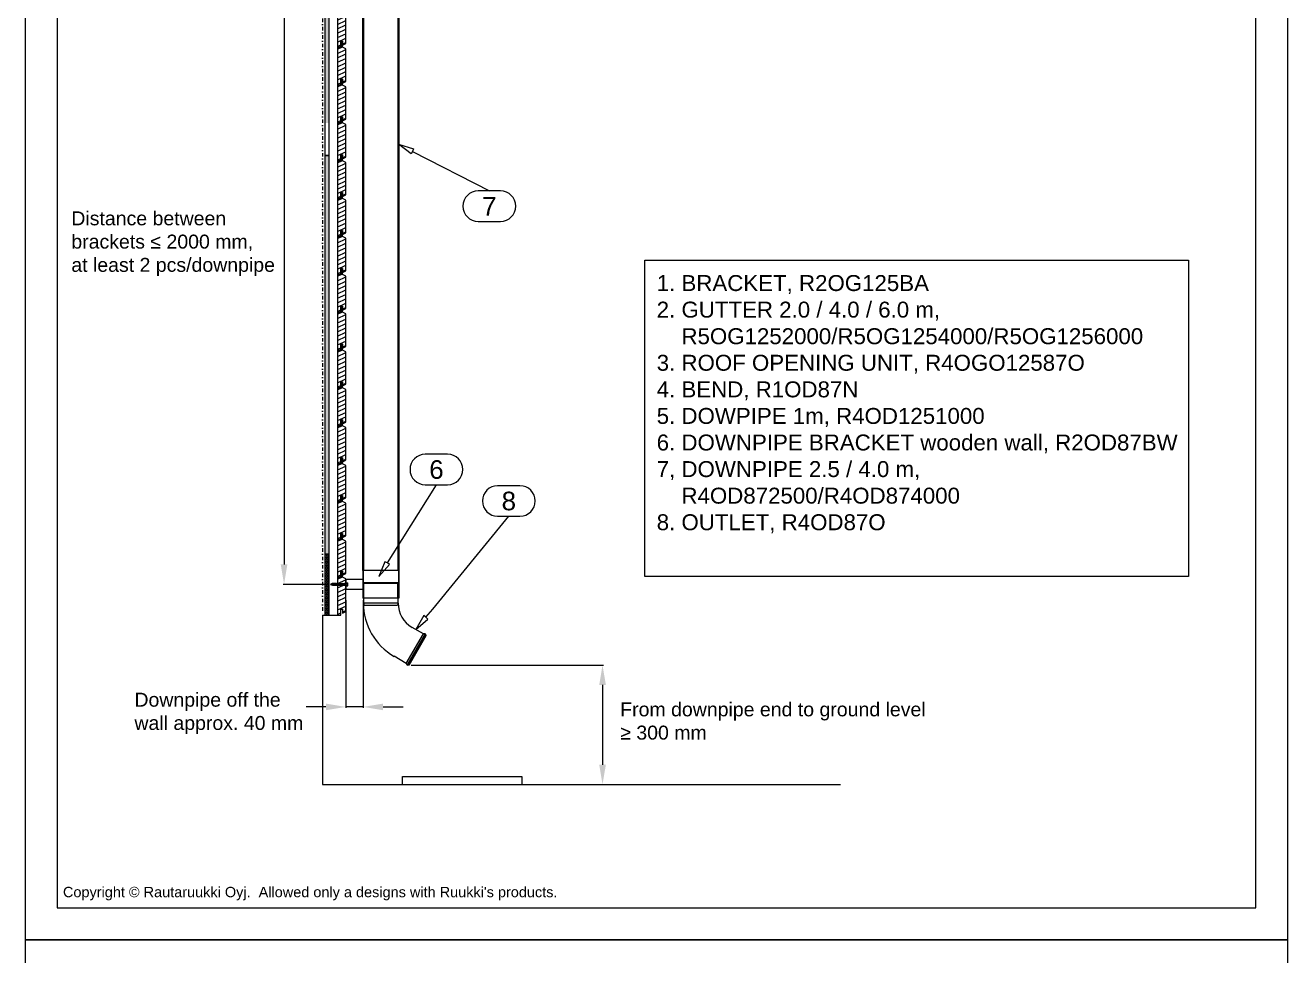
# Model space of a CAD drawing. Extents: x -5366 to 10078, y -29412 to -20292.
# Drawn here: x -5366 to -2198, y -24892 to -22558 of the extents above; entities that cross this region are included whole.
import ezdxf
from ezdxf.enums import TextEntityAlignment as Align

# ---------------------------------------------------------------- set-up
doc = ezdxf.new("R2010")
doc.units = 0
doc.linetypes.add('PKL', pattern=[7, 3, -2, 0, -2])
for name, color, linetype in [('1', 7, 'CONTINUOUS'), ('CLASSIC', 7, 'CONTINUOUS'), ('DET_RAAMIT', 7, 'CONTINUOUS'), ('KIINNIKE', 1, 'CONTINUOUS'), ('MITAT', 2, 'CONTINUOUS'), ('POIMULEVY', 7, 'CONTINUOUS'), ('RAAMIT', 2, 'CONTINUOUS'), ('RISTIKKO', 1, 'CONTINUOUS'), ('RU_COPYRIGHT', 7, 'CONTINUOUS'), ('RUUKKI', 7, 'CONTINUOUS'), ('RWS', 7, 'CONTINUOUS')]:
    doc.layers.add(name, color=color, linetype=linetype)
doc.layers.add('DET_RAAMI_ULOIN', color=7, linetype='CONTINUOUS', plot=False)
doc.layers.add('RWS LIMITYKSET YM', color=7, linetype='CONTINUOUS', plot=False)
doc.layers.add('KUVA', color=7, linetype='CONTINUOUS', lineweight=40)
doc.styles.add('arial', font='ARIAL.TTF')
doc.dimstyles.get("Standard").update_dxf_attribs({"dimtxt": 0.18, "dimasz": 0.18, "dimexe": 0.18, "dimexo": 0.0625, "dimgap": 0.09, "dimtad": 0, "dimtih": 1, "dimtoh": 1, "dimdec": 4, "dimzin": 0, "dimdsep": 46, "dimtxsty": 'Standard', "dimcen": 0.09, "dimadec": 0, "dimazin": 0, "dimtfac": 1, "dimtdec": 4, "dimtofl": 0, "dimtmove": 0, "dimatfit": 3, "dimfxl": 0, "dimtolj": 1, "dimtzin": 0, "dimarcsym": 0})

# ---------------------------------------------------------------- blocks, each defined once
blk = doc.blocks.new('Bracket wood wall')
at = {"layer": '1'}
for p, q in [((-691.1, -3746.1), (-781.5, -3746.1)), ((-781.5, -3746.1), (-781.5, -3815.7)), ((-691.1, -3746.1), (-691.1, -3815.7)), ((-691.1, -3815.7), (-781.5, -3815.7))]:
    blk.add_line(p, q, dxfattribs=at)
at = {"layer": 'RWS'}
for p, q in [((-781.5, -3768.4), (-824.1, -3768.4)), ((-824.1, -3768.4), (-824.1, -3793.4)), ((-781.5, -3793.4), (-824.1, -3793.4))]:
    blk.add_line(p, q, dxfattribs=at)
blk = doc.blocks.new('*D100')
at = {"layer": 'MITAT', "color": 6, "lineweight": -2}
for p, q in [((-4397.3, -24162.9), (-3914.6, -24162.9)), ((-3917.1, -24212.9), (-3917.1, -24412.9)), ((-4397.3, -24462.9), (-3914.6, -24462.9))]:
    blk.add_line(p, q, dxfattribs=at)
at = {"layer": 'MITAT', "color": 6}
for points in [[(-3925.4, -24212.9), (-3908.7, -24212.9), (-3917.1, -24162.9)], [(-3925.4, -24412.9), (-3908.7, -24412.9), (-3917.1, -24462.9)]]:
    blk.add_solid(points, dxfattribs=at)
blk = doc.blocks.new('*D101')
at = {"layer": 'MITAT', "color": 6, "lineweight": -2}
for p, q in [((-4604.4, -22285.3), (-4718.7, -22285.3)), ((-4716.2, -22335.3), (-4716.2, -23910.5)), ((-4604.4, -23960.5), (-4718.7, -23960.5))]:
    blk.add_line(p, q, dxfattribs=at)
at = {"layer": 'MITAT', "color": 6}
for points in [[(-4724.5, -22335.3), (-4707.9, -22335.3), (-4716.2, -22285.3)], [(-4724.5, -23910.5), (-4707.9, -23910.5), (-4716.2, -23960.5)]]:
    blk.add_solid(points, dxfattribs=at)
blk = doc.blocks.new('*D102')
at = {"layer": 'MITAT', "color": 6, "lineweight": -2}
for p, q in [((-4561.1, -24000.3), (-4561.1, -24270.5)), ((-4517.6, -24000.3), (-4517.6, -24270.5)), ((-4611.1, -24268), (-4661.1, -24268)), ((-4517.6, -24268), (-4561.1, -24268)), ((-4467.6, -24268), (-4417.6, -24268))]:
    blk.add_line(p, q, dxfattribs=at)
at = {"layer": 'MITAT', "color": 6}
for points in [[(-4611.1, -24259.7), (-4611.1, -24276.3), (-4561.1, -24268)], [(-4467.6, -24259.7), (-4467.6, -24276.3), (-4517.6, -24268)]]:
    blk.add_solid(points, dxfattribs=at)
blk = doc.blocks.new('S55-38')
at = {"layer": 'KIINNIKE'}
for p, q in [((-22, 8.8), (-20, 7.8)), ((-20.7, 12.6), (-18.7, 11.6)), ((-19.2, 7.4), (-17.1, 6.3)), ((-17.9, 11.2), (-15.9, 10.1))]:
    blk.add_line(p, q, dxfattribs=at)
at = {"layer": 'KIINNIKE', "color": 1}
for p, q in [((-16.3, 6), (-14.3, 4.9)), ((-15.1, 9.8), (-13, 8.7)), ((-13.5, 4.5), (-11.4, 3.5)), ((-12.2, 8.3), (-10.2, 7.3)), ((-10.7, 3.1), (-8.6, 2.1)), ((-9.4, 6.9), (-7.3, 5.9)), ((-7.8, 1.7), (-5.8, 0.7)), ((-6.6, 5.5), (-4.5, 4.5)), ((-5, 0.3), (-2.9, -0.8)), ((-3.7, 4.1), (-1.7, 3)), ((-0.9, 2.7), (0.9, 1.8)), ((6.3, 1.3), (2.7, -5.8)), ((-2.2, -1.1), (-0.9, -1.8))]:
    blk.add_line(p, q, dxfattribs=at)
at = {"layer": 'KIINNIKE'}
for points in [[(-33.6, 16.3), (-34.2, 17.1)], [(-34.2, 17.1), (-33.3, 17.1)], [(-28.5, 12), (-29.2, 12.4)], [(-25.6, 10.6), (-27.7, 11.6)], [(-27.5, 15.9), (-27.2, 15.8)], [(-26.4, 15.4), (-24.4, 14.4)], [(-22.8, 9.2), (-24.9, 10.2)], [(-23.6, 14), (-21.5, 13)], [(-20, 7.8), (-20, 7.8)], [(-18.7, 11.6), (-18.8, 11.6)]]:
    blk.add_lwpolyline(points, dxfattribs=at)
for points in [[(-33.5, 15.5), (-33.7, 16), (-33.2, 17.3), (-32.8, 17.5), (-32.7, 17), (-33.1, 15.7)], [(-31.2, 12.5), (-31.4, 13.3), (-30, 17.4), (-29.4, 17.8), (-29.2, 17), (-30.6, 12.9)], [(-28.3, 11.1), (-28.6, 11.8), (-27.1, 16), (-26.6, 16.4), (-26.4, 15.6), (-27.8, 11.4)], [(-25.5, 9.7), (-25.7, 10.4), (-24.3, 14.6), (-23.7, 15), (-23.5, 14.2), (-24.9, 10)], [(-22.6, 8.3), (-22.9, 9), (-21.5, 13.2), (-20.9, 13.6), (-20.7, 12.8), (-22.1, 8.6)], [(-19.8, 6.9), (-20, 7.6), (-18.6, 11.7), (-18, 12.1), (-17.8, 11.4), (-19.3, 7.2)]]:
    blk.add_lwpolyline(points, close=True, dxfattribs=at)
for points in [[(-31.2, 13.7, -0.053388), (-32.8, 15.3), (-33.1, 15.7)], [(-32.7, 17.1), (-31.9, 17, -0.041911), (-30.2, 16.9)], [(-28.5, 12), (-29.2, 12.4, -0.035659), (-30.5, 13.2, -0.035659)], [(-29.3, 16.7, -0.048189), (-27.5, 15.9), (-27.2, 15.8)]]:
    blk.add_lwpolyline(points, format="xyb", dxfattribs=at)
at = {"layer": 'KIINNIKE', "color": 1}
for points in [[(-17, 5.4), (-17.2, 6.2), (-15.8, 10.3), (-15.2, 10.7), (-15, 9.9), (-16.4, 5.8)], [(-14.1, 4), (-14.4, 4.7), (-12.9, 8.9), (-12.4, 9.3), (-12.2, 8.5), (-13.6, 4.3)], [(-11.3, 2.6), (-11.5, 3.3), (-10.1, 7.5), (-9.5, 7.9), (-9.3, 7.1), (-10.7, 2.9)], [(-8.4, 1.2), (-8.7, 1.9), (-7.3, 6.1), (-6.7, 6.5), (-6.5, 5.7), (-7.9, 1.5)], [(-5.6, -0.2), (-5.8, 0.5), (-4.4, 4.7), (-3.8, 5), (-3.6, 4.3), (-5.1, 0.1)], [(-2.8, -1.6), (-3, -0.9), (-1.6, 3.2), (-1, 3.6), (-0.8, 2.8), (-2.2, -1.3)], [(2.1, 4.2), (3, 3.7), (-1.2, -4.7), (-2.1, -4.2)]]:
    blk.add_lwpolyline(points, close=True, dxfattribs=at)
at = {"layer": 'RWS', "color": 1}
for p, q in [((1.8, 1.3), (5.4, -0.5)), ((2.7, 3.1), (6.3, 1.3)), ((-0.9, -4), (2.7, -5.8)), ((0, -2.3), (3.6, -4))]:
    blk.add_line(p, q, dxfattribs=at)

msp = doc.modelspace()

# ---------------------------------------------------------------- hatches: boundary and pattern name
at = {"layer": 'RAAMIT'}
h = msp.add_hatch(dxfattribs=at)
h.set_pattern_fill('PISTE', color=1, scale=0.04, style=0)
h.set_pattern_definition([(0, (-3737.0562, -21642.0992), (2, 2), [0, -4])])
h.paths.add_polyline_path([(-4613.14208, -22802.67612), (-4604.14208, -22802.67612), (-4604.14208, -22359.79419), (-4613.14208, -22359.79419)])
h.paths.add_polyline_path([(-4604.14208, -23277.67612), (-4613.14208, -23277.67612), (-4613.14208, -23359.79419), (-4604.14208, -23359.79419)])
h = msp.add_hatch(dxfattribs=at)
h.set_pattern_fill('PISTE', color=1, scale=0.04, style=0)
h.set_pattern_definition([(0, (-3737.0562, -22167.0992), (2, 2), [0, -4])])
h.paths.add_polyline_path([(-4613.14208, -22884.79419), (-4604.14208, -22884.79419), (-4604.14208, -23884.79419), (-4613.14208, -23884.79419)])
h = msp.add_hatch(dxfattribs=at)
h.set_pattern_fill('PISTE', color=1, scale=0.04, style=0)
h.set_pattern_definition([(0, (-3737.0562, -23167.0992), (2, 2), [0, -4])])
h.paths.add_polyline_path([(-4613.14208, -23884.79419), (-4604.14208, -23884.79419), (-4604.14208, -24037.67612), (-4613.14208, -24037.67612)])
at = {"layer": 'RWS'}
h = msp.add_hatch(dxfattribs=at)
h.set_pattern_fill('VAAKAV', color=1, scale=0.1, angle=25, style=0)
h.set_pattern_definition([(25, (-3737.056, -21687.099), (-4.22618, 9.06308), [])])
h.paths.add_polyline_path([(-4569.64208, -22502.67612), (-4573.64208, -22502.67612), (-4573.64208, -22517.67612), (-4582.14208, -22517.67612), (-4582.14208, -22612.67612), (-4573.64208, -22612.67612), (-4573.64208, -22597.67612), (-4569.64208, -22597.67612), (-4569.64208, -22607.67612), (-4561.14208, -22603.42612), (-4561.14208, -22521.92612), (-4569.64208, -22517.67612)])
h = msp.add_hatch(dxfattribs=at)
h.set_pattern_fill('VAAKAV', color=1, scale=0.1, angle=25, style=0)
h.set_pattern_definition([(25, (-3737.056, -21782.099), (-4.22618, 9.06308), [])])
h.paths.add_polyline_path([(-4569.64208, -22597.67612), (-4573.64208, -22597.67612), (-4573.64208, -22612.67612), (-4582.14208, -22612.67612), (-4582.14208, -22707.67612), (-4573.64208, -22707.67612), (-4573.64208, -22692.67612), (-4569.64208, -22692.67612), (-4569.64208, -22702.67612), (-4561.14208, -22698.42612), (-4561.14208, -22616.92612), (-4569.64208, -22612.67612)])
h = msp.add_hatch(dxfattribs=at)
h.set_pattern_fill('VAAKAV', color=1, scale=0.1, angle=25, style=0)
h.set_pattern_definition([(25, (-3737.056, -21877.099), (-4.22618, 9.06308), [])])
h.paths.add_polyline_path([(-4569.64208, -22692.67612), (-4573.64208, -22692.67612), (-4573.64208, -22707.67612), (-4582.14208, -22707.67612), (-4582.14208, -22802.67612), (-4573.64208, -22802.67612), (-4573.64208, -22787.67612), (-4569.64208, -22787.67612), (-4569.64208, -22797.67612), (-4561.14208, -22793.42612), (-4561.14208, -22711.92612), (-4569.64208, -22707.67612)])
h = msp.add_hatch(dxfattribs=at)
h.set_pattern_fill('VAAKAV', color=1, scale=0.1, angle=25, style=0)
h.set_pattern_definition([(25, (-3737.056, -21972.099), (-4.22618, 9.06308), [])])
h.paths.add_polyline_path([(-4569.64208, -22787.67612), (-4573.64208, -22787.67612), (-4573.64208, -22802.67612), (-4582.14208, -22802.67612), (-4582.14208, -22897.67612), (-4573.64208, -22897.67612), (-4573.64208, -22882.67612), (-4569.64208, -22882.67612), (-4569.64208, -22892.67612), (-4561.14208, -22888.42612), (-4561.14208, -22806.92612), (-4569.64208, -22802.67612)])
h = msp.add_hatch(dxfattribs=at)
h.set_pattern_fill('VAAKAV', color=1, scale=0.1, angle=25, style=0)
h.set_pattern_definition([(25, (-3737.056, -22067.099), (-4.22618, 9.06308), [])])
h.paths.add_polyline_path([(-4569.64208, -22882.67612), (-4573.64208, -22882.67612), (-4573.64208, -22897.67612), (-4582.14208, -22897.67612), (-4582.14208, -22992.67612), (-4573.64208, -22992.67612), (-4573.64208, -22977.67612), (-4569.64208, -22977.67612), (-4569.64208, -22987.67612), (-4561.14208, -22983.42612), (-4561.14208, -22901.92612), (-4569.64208, -22897.67612)])
h = msp.add_hatch(dxfattribs=at)
h.set_pattern_fill('VAAKAV', color=1, scale=0.1, angle=25, style=0)
h.set_pattern_definition([(25, (-3737.056, -22162.099), (-4.22618, 9.06308), [])])
h.paths.add_polyline_path([(-4569.64208, -22977.67612), (-4573.64208, -22977.67612), (-4573.64208, -22992.67612), (-4582.14208, -22992.67612), (-4582.14208, -23087.67612), (-4573.64208, -23087.67612), (-4573.64208, -23072.67612), (-4569.64208, -23072.67612), (-4569.64208, -23082.67612), (-4561.14208, -23078.42612), (-4561.14208, -22996.92612), (-4569.64208, -22992.67612)])
h = msp.add_hatch(dxfattribs=at)
h.set_pattern_fill('VAAKAV', color=1, scale=0.1, angle=25, style=0)
h.set_pattern_definition([(25, (-3737.056, -22257.099), (-4.22618, 9.06308), [])])
h.paths.add_polyline_path([(-4569.64208, -23072.67612), (-4573.64208, -23072.67612), (-4573.64208, -23087.67612), (-4582.14208, -23087.67612), (-4582.14208, -23182.67612), (-4573.64208, -23182.67612), (-4573.64208, -23167.67612), (-4569.64208, -23167.67612), (-4569.64208, -23177.67612), (-4561.14208, -23173.42612), (-4561.14208, -23091.92612), (-4569.64208, -23087.67612)])
h = msp.add_hatch(dxfattribs=at)
h.set_pattern_fill('VAAKAV', color=1, scale=0.1, angle=25, style=0)
h.set_pattern_definition([(25, (-3737.056, -22352.099), (-4.22618, 9.06308), [])])
h.paths.add_polyline_path([(-4569.64208, -23167.67612), (-4573.64208, -23167.67612), (-4573.64208, -23182.67612), (-4582.14208, -23182.67612), (-4582.14208, -23277.67612), (-4573.64208, -23277.67612), (-4573.64208, -23262.67612), (-4569.64208, -23262.67612), (-4569.64208, -23272.67612), (-4561.14208, -23268.42612), (-4561.14208, -23186.92612), (-4569.64208, -23182.67612)])
h = msp.add_hatch(dxfattribs=at)
h.set_pattern_fill('VAAKAV', color=1, scale=0.1, angle=25, style=0)
h.set_pattern_definition([(25, (-3737.056, -22447.099), (-4.22618, 9.06308), [])])
h.paths.add_polyline_path([(-4569.64208, -23262.67612), (-4573.64208, -23262.67612), (-4573.64208, -23277.67612), (-4582.14208, -23277.67612), (-4582.14208, -23372.67612), (-4573.64208, -23372.67612), (-4573.64208, -23357.67612), (-4569.64208, -23357.67612), (-4569.64208, -23367.67612), (-4561.14208, -23363.42612), (-4561.14208, -23281.92612), (-4569.64208, -23277.67612)])
h = msp.add_hatch(dxfattribs=at)
h.set_pattern_fill('VAAKAV', color=1, scale=0.1, angle=25, style=0)
h.set_pattern_definition([(25, (-3737.056, -22542.099), (-4.22618, 9.06308), [])])
h.paths.add_polyline_path([(-4569.64208, -23357.67612), (-4573.64208, -23357.67612), (-4573.64208, -23372.67612), (-4582.14208, -23372.67612), (-4582.14208, -23467.67612), (-4573.64208, -23467.67612), (-4573.64208, -23452.67612), (-4569.64208, -23452.67612), (-4569.64208, -23462.67612), (-4561.14208, -23458.42612), (-4561.14208, -23376.92612), (-4569.64208, -23372.67612)])
h = msp.add_hatch(dxfattribs=at)
h.set_pattern_fill('VAAKAV', color=1, scale=0.1, angle=25, style=0)
h.set_pattern_definition([(25, (-3737.056, -22637.099), (-4.22618, 9.06308), [])])
h.paths.add_polyline_path([(-4569.64208, -23452.67612), (-4573.64208, -23452.67612), (-4573.64208, -23467.67612), (-4582.14208, -23467.67612), (-4582.14208, -23562.67612), (-4573.64208, -23562.67612), (-4573.64208, -23547.67612), (-4569.64208, -23547.67612), (-4569.64208, -23557.67612), (-4561.14208, -23553.42612), (-4561.14208, -23471.92612), (-4569.64208, -23467.67612)])
h = msp.add_hatch(dxfattribs=at)
h.set_pattern_fill('VAAKAV', color=1, scale=0.1, angle=25, style=0)
h.set_pattern_definition([(25, (-3737.056, -22732.099), (-4.22618, 9.06308), [])])
h.paths.add_polyline_path([(-4569.64208, -23547.67612), (-4573.64208, -23547.67612), (-4573.64208, -23562.67612), (-4582.14208, -23562.67612), (-4582.14208, -23657.67612), (-4573.64208, -23657.67612), (-4573.64208, -23642.67612), (-4569.64208, -23642.67612), (-4569.64208, -23652.67612), (-4561.14208, -23648.42612), (-4561.14208, -23566.92612), (-4569.64208, -23562.67612)])
h = msp.add_hatch(dxfattribs=at)
h.set_pattern_fill('VAAKAV', color=1, scale=0.1, angle=25, style=0)
h.set_pattern_definition([(25, (-3737.056, -22827.099), (-4.22618, 9.06308), [])])
h.paths.add_polyline_path([(-4569.64208, -23642.67612), (-4573.64208, -23642.67612), (-4573.64208, -23657.67612), (-4582.14208, -23657.67612), (-4582.14208, -23752.67612), (-4573.64208, -23752.67612), (-4573.64208, -23737.67612), (-4569.64208, -23737.67612), (-4569.64208, -23747.67612), (-4561.14208, -23743.42612), (-4561.14208, -23661.92612), (-4569.64208, -23657.67612)])
h = msp.add_hatch(dxfattribs=at)
h.set_pattern_fill('VAAKAV', color=1, scale=0.1, angle=25, style=0)
h.set_pattern_definition([(25, (-3737.056, -22922.099), (-4.22618, 9.06308), [])])
h.paths.add_polyline_path([(-4569.64208, -23737.67612), (-4573.64208, -23737.67612), (-4573.64208, -23752.67612), (-4582.14208, -23752.67612), (-4582.14208, -23847.67612), (-4573.64208, -23847.67612), (-4573.64208, -23832.67612), (-4569.64208, -23832.67612), (-4569.64208, -23842.67612), (-4561.14208, -23838.42612), (-4561.14208, -23756.92612), (-4569.64208, -23752.67612)])
h = msp.add_hatch(dxfattribs=at)
h.set_pattern_fill('VAAKAV', color=1, scale=0.1, angle=25, style=0)
h.set_pattern_definition([(25, (-3737.056, -23017.099), (-4.22618, 9.06308), [])])
h.paths.add_polyline_path([(-4569.64208, -23832.67612), (-4573.64208, -23832.67612), (-4573.64208, -23847.67612), (-4582.14208, -23847.67612), (-4582.14208, -23942.67612), (-4573.64208, -23942.67612), (-4573.64208, -23927.67612), (-4569.64208, -23927.67612), (-4569.64208, -23937.67612), (-4561.14208, -23933.42612), (-4561.14208, -23851.92612), (-4569.64208, -23847.67612)])
h = msp.add_hatch(dxfattribs=at)
h.set_pattern_fill('VAAKAV', color=1, scale=0.1, angle=25, style=0)
h.set_pattern_definition([(25, (-3737.056, -23112.099), (-4.22618, 9.06308), [])])
h.paths.add_polyline_path([(-4569.64208, -23927.67612), (-4573.64208, -23927.67612), (-4573.64208, -23942.67612), (-4582.14208, -23942.67612), (-4582.14208, -24037.67612), (-4573.64208, -24037.67612), (-4573.64208, -24022.67612), (-4569.64208, -24022.67612), (-4569.64208, -24032.67612), (-4561.14208, -24028.42612), (-4561.14208, -23946.92612), (-4569.64208, -23942.67612)])

# ---------------------------------------------------------------- linework, layer by layer
at = {"layer": '1'}
msp.add_line((-4517.03751, -23969.82603), (-4517.03751, -23969.82603), dxfattribs=at)
msp.add_point((-4517.03751, -23982.77163), dxfattribs=at)
at = {"layer": 'CLASSIC', "color": 1}
msp.add_lwpolyline([(-4393.88007, -22874.36898), (-4397.59159, -22880.26636), (-4429.43951, -22856.10626), (-4391.24901, -22867.9167), (-4393.88007, -22874.36898), (-4201.11287, -22973.37093), (-4229.09537, -22973.37093, 1), (-4229.09537, -23049.92298), (-4173.13037, -23049.92298, 1), (-4173.13037, -22973.37093), (-4201.11287, -22973.37093)], format="xyb", dxfattribs=at)
at = {"layer": 'DET_RAAMI_ULOIN', "color": 2}
for points in [[(-5365.64544, -24852.3081), (-2197.64544, -24852.3081), (-2197.64544, -20292.3081), (-5365.64544, -20292.3081)], [(-5365.64544, -29412.3081), (-2197.64544, -29412.3081), (-2197.64544, -24852.3081), (-5365.64544, -24852.3081)]]:
    msp.add_lwpolyline(points, close=True, dxfattribs=at)
at = {"layer": 'DET_RAAMIT', "color": 2}
msp.add_lwpolyline([(-5285.64544, -24772.3081), (-2277.64544, -24772.3081), (-2277.64544, -20372.3081), (-5285.64544, -20372.3081)], close=True, dxfattribs=at)
at = {"layer": 'KUVA'}
for p, q in [((-4517.63951, -22320.13169), (-4517.63951, -23925.67163)), ((-4429.43951, -22320.13169), (-4429.43951, -23925.67163))]:
    msp.add_line(p, q, dxfattribs=at)
at = {"layer": 'POIMULEVY', "color": 1}
for points in [[(-4456.93917, -23906.73879), (-4463.14532, -23903.5609), (-4478.20392, -23940.61811), (-4451.37915, -23910.94607), (-4456.93917, -23906.73879), (-4442.76267, -23884.15257), (-4333.85819, -23710.6443), (-4305.85821, -23710.6443, 1), (-4305.85821, -23634.04442), (-4361.85817, -23634.04442, 1), (-4361.85817, -23710.6443), (-4333.85819, -23710.6443)], [(-4360.0916, -24042.95681), (-4365.84679, -24039.0207), (-4385.46413, -24073.87982), (-4355.10734, -24047.83249), (-4360.0916, -24042.95681), (-4343.17658, -24022.34147), (-4152.20737, -23789.59594), (-4124.20739, -23789.59594, 1), (-4124.20739, -23712.99606), (-4180.20736, -23712.99606, 1), (-4180.20736, -23789.59594), (-4152.20737, -23789.59594)]]:
    msp.add_lwpolyline(points, format="xyb", dxfattribs=at)
at = {"layer": 'RAAMIT'}
for points in [[(-4613.14208, -22802.67612), (-4613.14208, -22359.79419), (-4604.14208, -22359.79419), (-4604.14208, -22802.67612)], [(-4604.14208, -22802.67612), (-4604.14208, -22884.79419), (-4613.14208, -22884.79419), (-4613.14208, -22802.67612)]]:
    msp.add_lwpolyline(points, dxfattribs=at)
for points in [[(-4613.14208, -22884.79419), (-4604.14208, -22884.79419), (-4604.14208, -23884.79419), (-4613.14208, -23884.79419)], [(-4613.14208, -23884.79419), (-4604.14208, -23884.79419), (-4604.14208, -24037.67612), (-4613.14208, -24037.67612)]]:
    msp.add_lwpolyline(points, close=True, dxfattribs=at)
at = {"layer": 'RUUKKI', "color": 5}
msp.add_lwpolyline([(-3810.91179, -23146.72123), (-2446.29795, -23146.72123), (-2446.29795, -23941.02877), (-3810.91179, -23941.02877)], close=True, dxfattribs=at)
at = {"layer": 'RWS', "color": 1, "linetype": 'PKL', "ltscale": 3}
msp.add_line((-4620, -21211.31292), (-4620, -24037.67612), dxfattribs=at)
at = {"layer": 'RWS'}
for p, q in [((-4518.51153, -23947.97163), (-4518.51153, -23960.47163)), ((-4517.03751, -23995.27163), (-4517.03751, -24007.67163)), ((-4430.04151, -24007.67163), (-4430.04151, -23995.27163)), ((-4366.46137, -24084.90456), (-4395.01551, -24068.33844)), ((-4409.65294, -24158.69526), (-4366.46137, -24084.90456)), ((-4361.90116, -24084.67104), (-4407.51411, -24162.78153)), ((-4360.08268, -24088.62249), (-4402.90816, -24162.54186)), ((-4402.31907, -24162.89028), (-4359.59387, -24088.89441)), ((-4359.59387, -24088.89441), (-4360.08268, -24088.62249)), ((-4409.6423, -24158.70143), (-4440.0892, -24141.0372)), ((-4402.31907, -24162.89028), (-4402.90816, -24162.54186)), ((-4419.36417, -24462.89028), (-4419.36417, -24442.89028)), ((-4419.36417, -24442.89028), (-4119.36417, -24442.89028)), ((-4119.36417, -24442.89028), (-4119.36417, -24462.89028))]:
    msp.add_line(p, q, dxfattribs=at)
at = {"layer": 'RWS', "color": 2}
for p, q in [((-4620, -24037.67612), (-4620, -24462.89028)), ((-4620, -24037.67612), (-4582.14208, -24037.67612)), ((-4620, -24462.89028), (-3320, -24462.89028))]:
    msp.add_line(p, q, dxfattribs=at)
for points in [[(-4569.64208, -22502.67612), (-4573.64208, -22502.67612), (-4573.64208, -22517.67612), (-4582.14208, -22517.67612), (-4582.14208, -22612.67612), (-4573.64208, -22612.67612), (-4573.64208, -22597.67612), (-4569.64208, -22597.67612), (-4569.64208, -22607.67612), (-4561.14208, -22603.42612), (-4561.14208, -22521.92612), (-4569.64208, -22517.67612)], [(-4569.64208, -22597.67612), (-4573.64208, -22597.67612), (-4573.64208, -22612.67612), (-4582.14208, -22612.67612), (-4582.14208, -22707.67612), (-4573.64208, -22707.67612), (-4573.64208, -22692.67612), (-4569.64208, -22692.67612), (-4569.64208, -22702.67612), (-4561.14208, -22698.42612), (-4561.14208, -22616.92612), (-4569.64208, -22612.67612)], [(-4569.64208, -22692.67612), (-4573.64208, -22692.67612), (-4573.64208, -22707.67612), (-4582.14208, -22707.67612), (-4582.14208, -22802.67612), (-4573.64208, -22802.67612), (-4573.64208, -22787.67612), (-4569.64208, -22787.67612), (-4569.64208, -22797.67612), (-4561.14208, -22793.42612), (-4561.14208, -22711.92612), (-4569.64208, -22707.67612)], [(-4569.64208, -22787.67612), (-4573.64208, -22787.67612), (-4573.64208, -22802.67612), (-4582.14208, -22802.67612), (-4582.14208, -22897.67612), (-4573.64208, -22897.67612), (-4573.64208, -22882.67612), (-4569.64208, -22882.67612), (-4569.64208, -22892.67612), (-4561.14208, -22888.42612), (-4561.14208, -22806.92612), (-4569.64208, -22802.67612)], [(-4569.64208, -22882.67612), (-4573.64208, -22882.67612), (-4573.64208, -22897.67612), (-4582.14208, -22897.67612), (-4582.14208, -22992.67612), (-4573.64208, -22992.67612), (-4573.64208, -22977.67612), (-4569.64208, -22977.67612), (-4569.64208, -22987.67612), (-4561.14208, -22983.42612), (-4561.14208, -22901.92612), (-4569.64208, -22897.67612)], [(-4569.64208, -22977.67612), (-4573.64208, -22977.67612), (-4573.64208, -22992.67612), (-4582.14208, -22992.67612), (-4582.14208, -23087.67612), (-4573.64208, -23087.67612), (-4573.64208, -23072.67612), (-4569.64208, -23072.67612), (-4569.64208, -23082.67612), (-4561.14208, -23078.42612), (-4561.14208, -22996.92612), (-4569.64208, -22992.67612)], [(-4569.64208, -23072.67612), (-4573.64208, -23072.67612), (-4573.64208, -23087.67612), (-4582.14208, -23087.67612), (-4582.14208, -23182.67612), (-4573.64208, -23182.67612), (-4573.64208, -23167.67612), (-4569.64208, -23167.67612), (-4569.64208, -23177.67612), (-4561.14208, -23173.42612), (-4561.14208, -23091.92612), (-4569.64208, -23087.67612)], [(-4569.64208, -23167.67612), (-4573.64208, -23167.67612), (-4573.64208, -23182.67612), (-4582.14208, -23182.67612), (-4582.14208, -23277.67612), (-4573.64208, -23277.67612), (-4573.64208, -23262.67612), (-4569.64208, -23262.67612), (-4569.64208, -23272.67612), (-4561.14208, -23268.42612), (-4561.14208, -23186.92612), (-4569.64208, -23182.67612)], [(-4569.64208, -23262.67612), (-4573.64208, -23262.67612), (-4573.64208, -23277.67612), (-4582.14208, -23277.67612), (-4582.14208, -23372.67612), (-4573.64208, -23372.67612), (-4573.64208, -23357.67612), (-4569.64208, -23357.67612), (-4569.64208, -23367.67612), (-4561.14208, -23363.42612), (-4561.14208, -23281.92612), (-4569.64208, -23277.67612)], [(-4569.64208, -23357.67612), (-4573.64208, -23357.67612), (-4573.64208, -23372.67612), (-4582.14208, -23372.67612), (-4582.14208, -23467.67612), (-4573.64208, -23467.67612), (-4573.64208, -23452.67612), (-4569.64208, -23452.67612), (-4569.64208, -23462.67612), (-4561.14208, -23458.42612), (-4561.14208, -23376.92612), (-4569.64208, -23372.67612)], [(-4569.64208, -23452.67612), (-4573.64208, -23452.67612), (-4573.64208, -23467.67612), (-4582.14208, -23467.67612), (-4582.14208, -23562.67612), (-4573.64208, -23562.67612), (-4573.64208, -23547.67612), (-4569.64208, -23547.67612), (-4569.64208, -23557.67612), (-4561.14208, -23553.42612), (-4561.14208, -23471.92612), (-4569.64208, -23467.67612)], [(-4569.64208, -23547.67612), (-4573.64208, -23547.67612), (-4573.64208, -23562.67612), (-4582.14208, -23562.67612), (-4582.14208, -23657.67612), (-4573.64208, -23657.67612), (-4573.64208, -23642.67612), (-4569.64208, -23642.67612), (-4569.64208, -23652.67612), (-4561.14208, -23648.42612), (-4561.14208, -23566.92612), (-4569.64208, -23562.67612)], [(-4569.64208, -23642.67612), (-4573.64208, -23642.67612), (-4573.64208, -23657.67612), (-4582.14208, -23657.67612), (-4582.14208, -23752.67612), (-4573.64208, -23752.67612), (-4573.64208, -23737.67612), (-4569.64208, -23737.67612), (-4569.64208, -23747.67612), (-4561.14208, -23743.42612), (-4561.14208, -23661.92612), (-4569.64208, -23657.67612)], [(-4569.64208, -23737.67612), (-4573.64208, -23737.67612), (-4573.64208, -23752.67612), (-4582.14208, -23752.67612), (-4582.14208, -23847.67612), (-4573.64208, -23847.67612), (-4573.64208, -23832.67612), (-4569.64208, -23832.67612), (-4569.64208, -23842.67612), (-4561.14208, -23838.42612), (-4561.14208, -23756.92612), (-4569.64208, -23752.67612)], [(-4569.64208, -23832.67612), (-4573.64208, -23832.67612), (-4573.64208, -23847.67612), (-4582.14208, -23847.67612), (-4582.14208, -23942.67612), (-4573.64208, -23942.67612), (-4573.64208, -23927.67612), (-4569.64208, -23927.67612), (-4569.64208, -23937.67612), (-4561.14208, -23933.42612), (-4561.14208, -23851.92612), (-4569.64208, -23847.67612)], [(-4569.64208, -23927.67612), (-4573.64208, -23927.67612), (-4573.64208, -23942.67612), (-4582.14208, -23942.67612), (-4582.14208, -24037.67612), (-4573.64208, -24037.67612), (-4573.64208, -24022.67612), (-4569.64208, -24022.67612), (-4569.64208, -24032.67612), (-4561.14208, -24028.42612), (-4561.14208, -23946.92612), (-4569.64208, -23942.67612)]]:
    msp.add_lwpolyline(points, close=True, dxfattribs=at)
at = {"layer": 'RWS'}
for centre, radius, start, end in [((-4362.98951, -24007.67163), 154.048, 179.99999917, 240), ((-4359.98951, -24007.67163), 70.052, 179.99999871, 240), ((-4366.04485, -24084.18663), 0.83, 239.87919413, 305.2294891), ((-4363.58517, -24087.57817), 3.35966, 353.70563251, 126.12949262), ((-4359.2168, -24088.05593), 1.03476, 173.93014228, 213.1977033), ((-4410.06412, -24159.41625), 0.83, 354.95320776, 60.30350273), ((-4405.80916, -24159.79201), 3.44152, 174.95320776, 305.6537977), ((-4403.31935, -24163.26285), 0.83, 60.30350273, 125.6537977)]:
    msp.add_arc(centre, radius, start, end, dxfattribs=at)
at = {"layer": 'RWS LIMITYKSET YM'}
for p, q in [((-4517.63951, -23925.67163), (-4517.63951, -23956.77163)), ((-4429.43951, -23925.67163), (-4429.43951, -23956.77163)), ((-4516.53951, -23957.87163), (-4517.63951, -23956.77163)), ((-4429.43951, -23956.77163), (-4517.63951, -23956.77163)), ((-4517.03751, -23995.27163), (-4517.03751, -23957.87163)), ((-4517.03751, -23957.87163), (-4430.04151, -23957.87163)), ((-4516.53951, -23995.27163), (-4516.53951, -23957.87163)), ((-4516.53951, -23957.87163), (-4516.53951, -24007.87163)), ((-4516.53951, -23957.87163), (-4430.53951, -23957.87163)), ((-4430.53951, -23957.87163), (-4429.43951, -23956.77163)), ((-4430.53951, -23995.27163), (-4430.53951, -23957.87163)), ((-4430.53951, -23957.87163), (-4430.53951, -24007.87163)), ((-4430.04151, -23957.87163), (-4430.04151, -23995.27163)), ((-4516.53951, -24007.87163), (-4515.19976, -24012.87163)), ((-4430.53951, -24007.87163), (-4516.53951, -24007.87163)), ((-4515.19976, -24012.87163), (-4431.87926, -24012.87163)), ((-4430.53951, -24007.87163), (-4431.87926, -24012.87163))]:
    msp.add_line(p, q, dxfattribs=at)

# ---------------------------------------------------------------- block references
at = {"layer": 'POIMULEVY', "color": 1, "xscale": -1, "rotation": 153.4349488228986}
msp.add_blockref('S55-38', (-4561.14208, -23960.47163), dxfattribs=at)
at = {"layer": 'RWS'}
msp.add_blockref('Bracket wood wall', (-3737.05622, -20179.59919), dxfattribs=at)

# ---------------------------------------------------------------- texts
at = {"layer": 'CLASSIC', "color": 2, "style": 'arial'}
msp.add_text('7', height=46.66664, dxfattribs=at).set_placement((-4201.16132, -23011.97788), align=Align.MIDDLE)
at = {"layer": 'POIMULEVY', "color": 2, "style": 'arial'}
for s, p in [('6', (-4333.85819, -23672.34436)), ('8', (-4152.20737, -23751.296))]:
    msp.add_text(s, height=46.66664, dxfattribs=at).set_placement(p, align=Align.MIDDLE)
at = {"layer": 'RISTIKKO', "color": 5, "char_height": 35, "attachment_point": 1, "style": 'arial'}
for s, insert, width in [('{\\C2;Distance between brackets ≤ 2000 mm,\\Pat least 2 pcs/downpipe}', (-5250, -23024.63773), 548.3283682), ('{\\C2;Downpipe off the wall approx. 40 mm}', (-5091.63435, -24232.4031), 443.019499), ('{\\C2;From downpipe end to ground level ≥ 300 mm}', (-3872.66823, -24256.60781), 781.4585982)]:
    msp.add_mtext(s, dxfattribs=dict(at, insert=insert, width=width))
at = {"layer": 'RU_COPYRIGHT', "color": 1, "insert": (-5270.97441, -24719.43564), "char_height": 26, "width": 2223.1430146, "attachment_point": 1}
msp.add_mtext("{\\fArial|b0|i0|c0|p34;Copyright © Rautaruukki Oyj.  Allowed only a designs with Ruukki's products.}", dxfattribs=at)
at = {"layer": 'RUUKKI', "color": 2, "insert": (-3781.13065, -23184.49828), "char_height": 40, "width": 1354.0245085, "attachment_point": 1, "style": 'arial'}
msp.add_mtext('1. BRACKET, R2OG125BA\\P2. GUTTER 2.0 / 4.0 / 6.0 m,\\P    R5OG1252000/R5OG1254000/R5OG1256000\\P3. ROOF OPENING UNIT, R4OGO12587O\\P4. BEND, R1OD87N\\P5. DOWPIPE 1m, R4OD1251000\\P6. DOWNPIPE BRACKET wooden wall, R2OD87BW\\P7, DOWNPIPE 2.5 / 4.0 m, \\P    R4OD872500/R4OD874000\\P8. OUTLET, R4OD87O', dxfattribs=at)

# ---------------------------------------------------------------- dimensions: what is measured, and where the dimension line sits
at = {"layer": 'MITAT', "color": 5}
for base, p1, p2, angle, picture, middle in [((-4716.21427, -23960.47163), (-4599.35932, -22285.33169), (-4599.35932, -23960.47163), 270, '*D101', (-4769.46198, -23126.72374)), ((-4561.14208, -24268.00151), (-4517.63951, -23995.27163), (-4561.14208, -23995.27163), 180, '*D102', (-4355.63508, -24305.73593))]:
    dim = msp.add_linear_dim(base=base, p1=p1, p2=p2, angle=angle, text=' ', dimstyle='Standard', override={"dimscale": 2.5, "dimtxt": 15, "dimasz": 20, "dimexe": 1, "dimexo": 2, "dimgap": 0.5, "dimjust": 0, "dimtih": 0, "dimtoh": 0, "dimdec": 0, "dimzin": 8, "dimtxsty": 'arial', "dimdle": 1, "dimclrd": 6, "dimclre": 6, "dimclrt": 2, "dimtp": 0.5, "dimtm": 0.5, "dimtfac": 0.01875, "dimtix": 1, "dimtofl": 1, "dimtmove": 2, "dimtvp": 1}, dxfattribs=at)
    dim.commit()
    dim.dimension.update_dxf_attribs({"geometry": picture, "text_midpoint": middle, "dimtype": 161})
dim = msp.add_linear_dim(base=(-3917.06315, -24462.89028), p1=(-4402.31907, -24162.89028), p2=(-4402.31907, -24462.89028), angle=270, text=' ', dimstyle='Standard', override={"dimscale": 2.5, "dimtxt": 15, "dimasz": 20, "dimexe": 1, "dimexo": 2, "dimgap": 0.5, "dimjust": 0, "dimtih": 0, "dimtoh": 0, "dimdec": 0, "dimzin": 8, "dimtxsty": 'arial', "dimdle": 1, "dimclrd": 6, "dimclre": 6, "dimclrt": 2, "dimtp": 0.5, "dimtm": 0.5, "dimtfac": 0.01875, "dimtix": 1, "dimtofl": 1, "dimtmove": 2, "dimtvp": 1}, dxfattribs=at)
dim.commit()
dim.dimension.update_dxf_attribs({"geometry": '*D100', "text_midpoint": (-3940.49504, -24304.23608), "dimtype": 161, "text_rotation": 0.0001})

doc.saveas('drawing.dxf')
